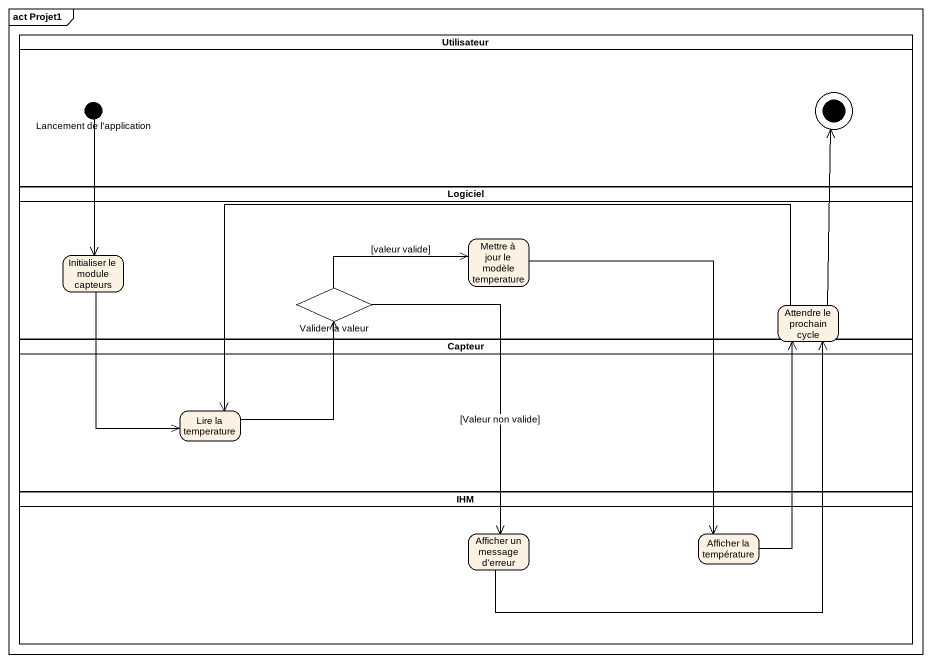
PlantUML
@startuml
mainframe act Projet1
hide empty description
state Utilisateur <<partition>> {
  state "Lancement de l'application" as Lancement_de_l_application <<start>>
  state final1 <<end>>
}
state Logiciel <<partition>> {
  state "Initialiser le module capteurs" as Initialiser_le_module
  state "Mettre à jour le modèle temperature" as Mettre_à_jour_le_modèle
  state "Valider la valeur" as Valider_la_valeur <<choice>>
  state "Attendre le prochain cycle" as Attendre_le_prochain_cycle
}
state Capteur <<partition>> {
  state "Lire la temperature" as Lire_la_temperature
}
state IHM <<partition>> {
  state "Afficher un message d'erreur" as Afficher_un_message_d_erreur
  state "Afficher la température" as Afficher_la_température
}
Lancement_de_l_application --> Initialiser_le_module
Initialiser_le_module --> Lire_la_temperature
Mettre_à_jour_le_modèle --> Afficher_la_température
Valider_la_valeur -right-> Mettre_à_jour_le_modèle : [valeur valide]
Valider_la_valeur --> Afficher_un_message_d_erreur : [Valeur non valide]
Attendre_le_prochain_cycle -up-> final1
Attendre_le_prochain_cycle -left-> Lire_la_temperature
Lire_la_temperature -up-> Valider_la_valeur
Afficher_un_message_d_erreur -up-> Attendre_le_prochain_cycle
Afficher_la_température -up-> Attendre_le_prochain_cycle
@enduml
